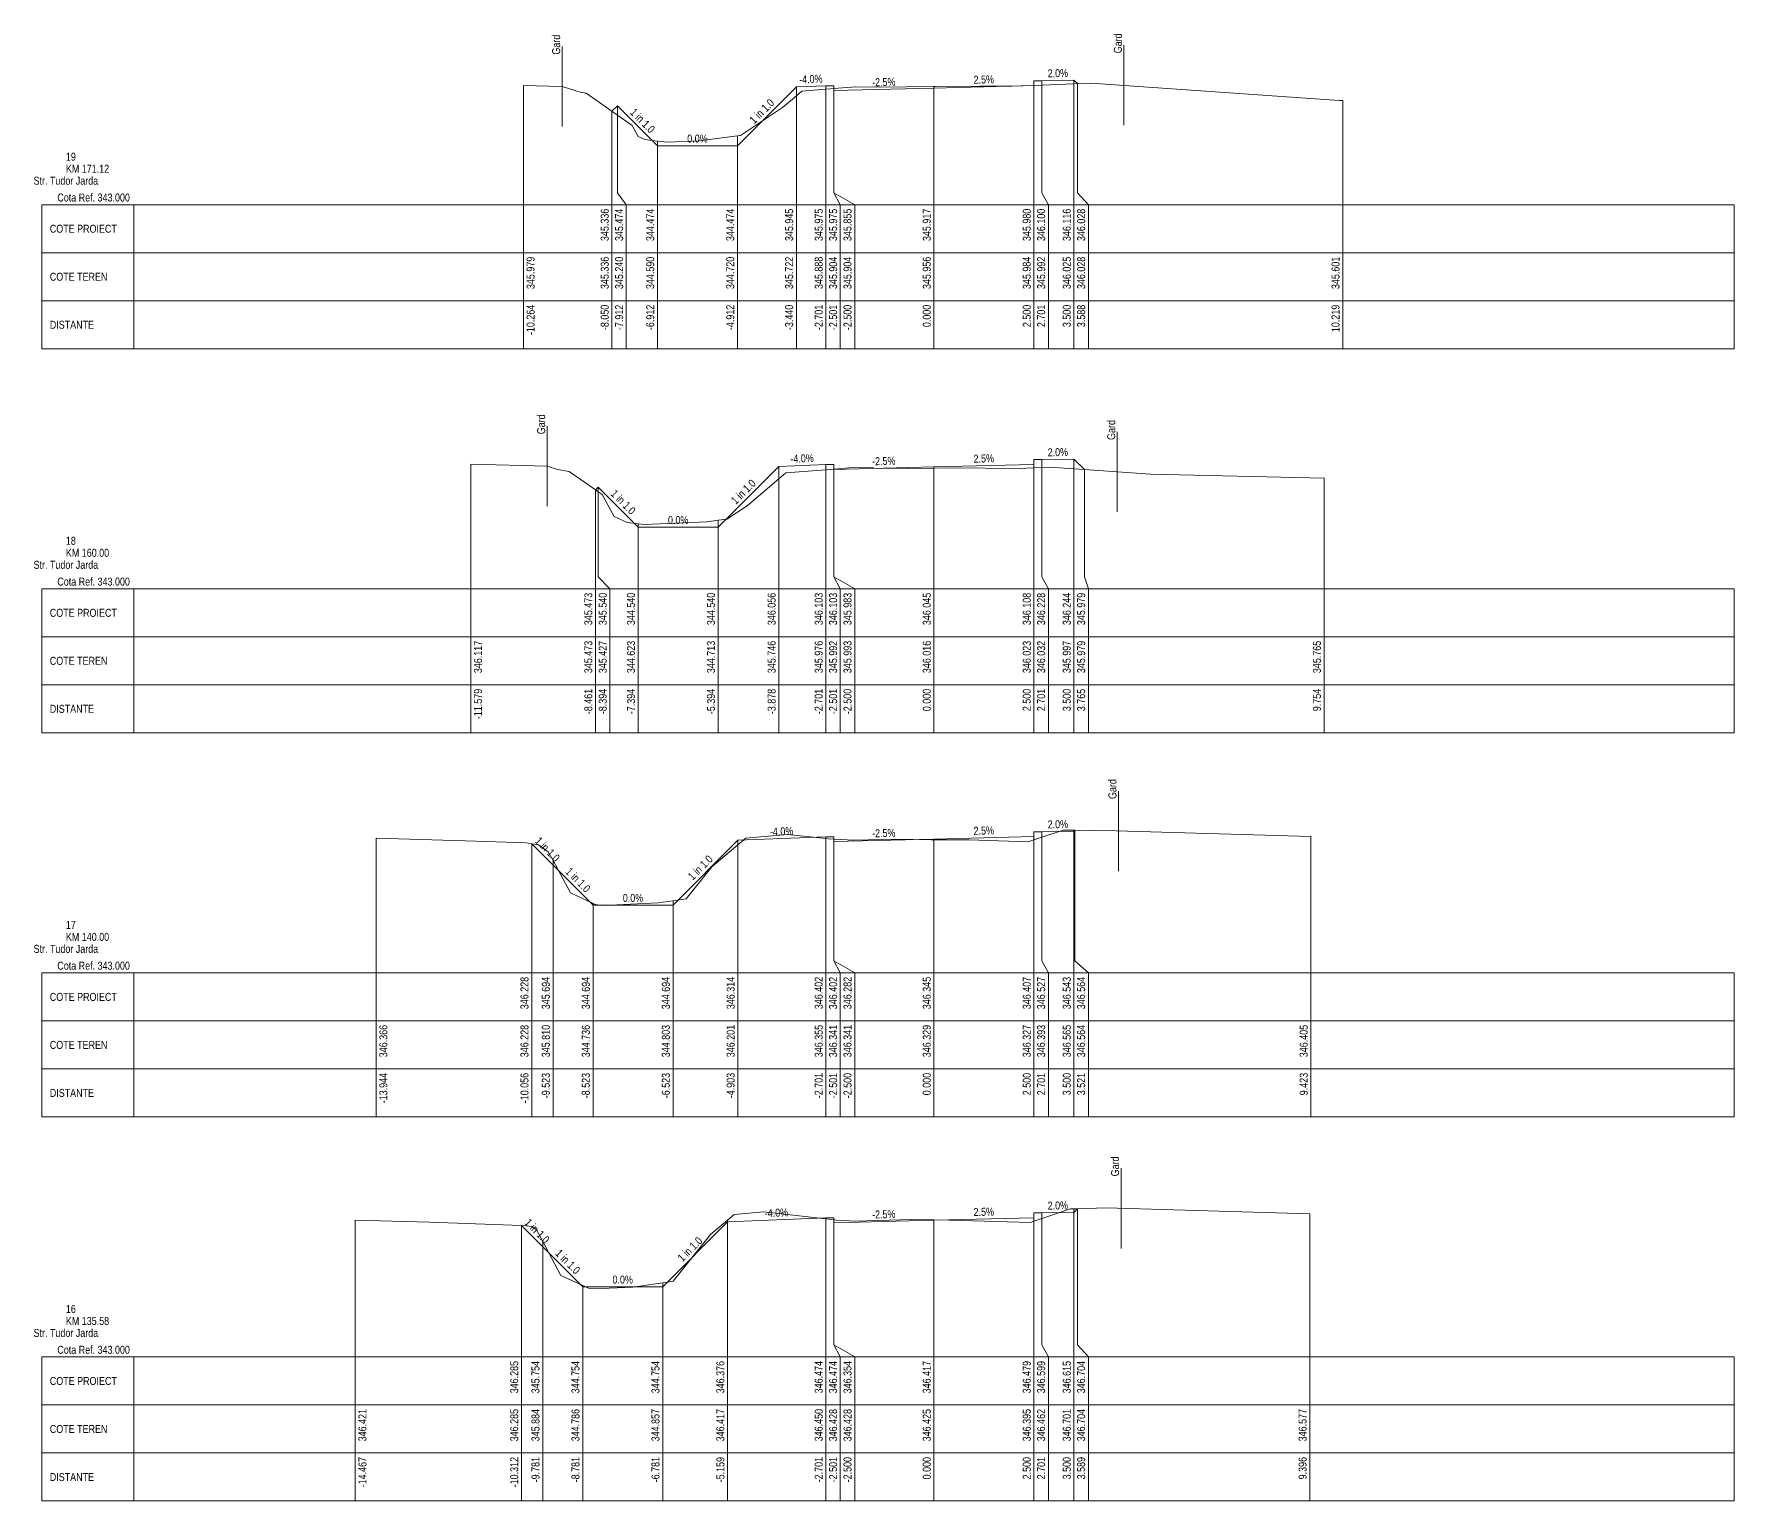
# Model space of a CAD drawing. Extents: x 1 to 634, y 0 to 594.
# Drawn here: x 0.5 to 43, y 145 to 181.67 of the extents above; entities that cross this region are included whole.
import ezdxf
from ezdxf.enums import TextEntityAlignment as Align

# ---------------------------------------------------------------- set-up
doc = ezdxf.new("R2010")
doc.units = 0
doc.header["$MEASUREMENT"] = 0
doc.layers.add('ARD-No Plot', color=1, linetype='Continuous', lineweight=0, plot=False)
for name, color, linetype, lineweight in [('DESIGN-TEXT', 7, 'Continuous', 0), ('EXISTING-TEXT', 7, 'Continuous', 0), ('LINES', 7, 'Continuous', 0), ('Text', 7, 'Continuous', 0), ('X-RL', 7, 'Continuous', 0), ('XPLOT-DESIGN', 5, 'Continuous', 0), ('XPLOT-EXISTING', 3, 'Continuous', 0), ('XPLOT-GRADE', 7, 'Continuous', 0), ('XPLOT-KM', 7, 'Continuous', 0), ('XPLOT-TITLE', 7, 'Continuous', 0)]:
    doc.layers.add(name, color=color, linetype=linetype, lineweight=lineweight)
doc.styles.add('$0$$0$Arial', font='arial.ttf', dxfattribs={"width": 0.8})

msp = doc.modelspace()

# ---------------------------------------------------------------- linework, layer by layer
at = {"layer": 'LINES'}
for p, q in [((13.705, 181.352), (13.705, 179.352)), ((27.747, 181.385), (27.747, 179.385)), ((12.736, 177.7), (12.736, 180.379)), ((12.736, 177.7), (12.736, 180.379)), ((19.56, 177.7), (19.56, 180.345)), ((19.56, 177.7), (19.56, 180.345)), ((19.56, 177.7), (19.56, 180.345)), ((20.299, 177.7), (20.299, 180.375)), ((20.299, 177.7), (20.299, 180.375)), ((20.299, 177.7), (20.299, 180.375)), ((20.499, 177.7), (20.499, 180.375)), ((20.499, 177.7), (20.499, 180.375)), ((20.499, 177.7), (20.499, 180.375)), ((20.5, 177.7), (20.5, 180.304)), ((20.5, 177.7), (20.5, 180.304)), ((20.5, 177.7), (20.5, 180.304)), ((23, 177.7), (23, 180.356)), ((23, 177.7), (23, 180.356)), ((23, 177.7), (23, 180.356)), ((25.5, 177.7), (25.5, 180.384)), ((25.5, 177.7), (25.5, 180.384)), ((25.5, 177.7), (25.5, 180.384)), ((25.701, 177.7), (25.701, 180.5)), ((25.701, 177.7), (25.701, 180.5)), ((25.701, 177.7), (25.701, 180.5)), ((26.5, 177.7), (26.5, 180.516)), ((26.5, 177.7), (26.5, 180.516)), ((26.5, 177.7), (26.5, 180.516)), ((26.588, 177.7), (26.588, 180.428)), ((26.588, 177.7), (26.588, 180.428)), ((26.588, 177.7), (26.588, 180.428)), ((15.088, 177.7), (15.088, 179.874)), ((15.088, 177.7), (15.088, 179.874)), ((15.088, 177.7), (15.088, 179.874)), ((33.219, 177.7), (33.219, 180.001)), ((33.219, 177.7), (33.219, 180.001)), ((14.95, 177.7), (14.95, 179.736)), ((14.95, 177.7), (14.95, 179.736)), ((14.95, 177.7), (14.95, 179.736)), ((16.088, 177.7), (16.088, 178.99)), ((16.088, 177.7), (16.088, 178.99)), ((16.088, 177.7), (16.088, 178.99)), ((18.088, 177.7), (18.088, 179.12)), ((18.088, 177.7), (18.088, 179.12)), ((18.088, 177.7), (18.088, 179.12)), ((12.736, 177.4), (12.736, 177.7)), ((12.736, 177.4), (12.736, 177.7)), ((14.95, 177.4), (14.95, 177.7)), ((14.95, 177.4), (14.95, 177.7)), ((14.95, 177.4), (14.95, 177.7)), ((15.31, 177.4), (15.088, 177.7)), ((15.31, 177.4), (15.088, 177.7)), ((15.31, 177.4), (15.088, 177.7)), ((16.088, 177.4), (16.088, 177.7)), ((16.088, 177.4), (16.088, 177.7)), ((16.088, 177.4), (16.088, 177.7)), ((18.088, 177.4), (18.088, 177.7)), ((18.088, 177.4), (18.088, 177.7)), ((18.088, 177.4), (18.088, 177.7)), ((19.56, 177.4), (19.56, 177.7)), ((19.56, 177.4), (19.56, 177.7)), ((19.56, 177.4), (19.56, 177.7)), ((20.299, 177.4), (20.299, 177.7)), ((20.299, 177.4), (20.299, 177.7)), ((20.299, 177.4), (20.299, 177.7)), ((20.659, 177.4), (20.499, 177.7)), ((20.659, 177.4), (20.499, 177.7)), ((20.659, 177.4), (20.499, 177.7)), ((21.019, 177.4), (20.5, 177.7)), ((21.019, 177.4), (20.5, 177.7)), ((21.019, 177.4), (20.5, 177.7)), ((23, 177.4), (23, 177.7)), ((23, 177.4), (23, 177.7)), ((23, 177.4), (23, 177.7)), ((25.5, 177.4), (25.5, 177.7)), ((25.5, 177.4), (25.5, 177.7)), ((25.5, 177.4), (25.5, 177.7)), ((25.86, 177.4), (25.701, 177.7)), ((25.86, 177.4), (25.701, 177.7)), ((25.86, 177.4), (25.701, 177.7)), ((26.5, 177.4), (26.5, 177.7)), ((26.5, 177.4), (26.5, 177.7)), ((26.5, 177.4), (26.5, 177.7)), ((26.86, 177.4), (26.588, 177.7)), ((26.86, 177.4), (26.588, 177.7)), ((26.86, 177.4), (26.588, 177.7)), ((33.219, 177.4), (33.219, 177.7)), ((33.219, 177.4), (33.219, 177.7)), ((0.698, 176.2), (0.698, 177.4)), ((0.698, 177.4), (3, 177.4)), ((3, 173.8), (3, 177.4)), ((3, 177.4), (43, 177.4)), ((12.736, 173.8), (12.736, 177.4)), ((12.736, 173.8), (12.736, 177.4)), ((14.95, 173.8), (14.95, 177.4)), ((14.95, 173.8), (14.95, 177.4)), ((14.95, 173.8), (14.95, 177.4)), ((15.31, 173.8), (15.31, 177.4)), ((15.31, 173.8), (15.31, 177.4)), ((15.31, 173.8), (15.31, 177.4)), ((16.088, 173.8), (16.088, 177.4)), ((16.088, 173.8), (16.088, 177.4)), ((16.088, 173.8), (16.088, 177.4)), ((18.088, 173.8), (18.088, 177.4)), ((18.088, 173.8), (18.088, 177.4)), ((18.088, 173.8), (18.088, 177.4)), ((19.56, 173.8), (19.56, 177.4)), ((19.56, 173.8), (19.56, 177.4)), ((19.56, 173.8), (19.56, 177.4)), ((20.299, 173.8), (20.299, 177.4)), ((20.299, 173.8), (20.299, 177.4)), ((20.299, 173.8), (20.299, 177.4)), ((20.659, 173.8), (20.659, 177.4)), ((20.659, 173.8), (20.659, 177.4)), ((20.659, 173.8), (20.659, 177.4)), ((21.019, 173.8), (21.019, 177.4)), ((21.019, 173.8), (21.019, 177.4)), ((21.019, 173.8), (21.019, 177.4)), ((23, 173.8), (23, 177.4)), ((23, 173.8), (23, 177.4)), ((23, 173.8), (23, 177.4)), ((25.5, 173.8), (25.5, 177.4)), ((25.5, 173.8), (25.5, 177.4)), ((25.5, 173.8), (25.5, 177.4)), ((25.86, 173.8), (25.86, 177.4)), ((25.86, 173.8), (25.86, 177.4)), ((25.86, 173.8), (25.86, 177.4)), ((26.5, 173.8), (26.5, 177.4)), ((26.5, 173.8), (26.5, 177.4)), ((26.5, 173.8), (26.5, 177.4)), ((26.86, 173.8), (26.86, 177.4)), ((26.86, 173.8), (26.86, 177.4)), ((26.86, 173.8), (26.86, 177.4)), ((33.219, 173.8), (33.219, 177.4)), ((33.219, 173.8), (33.219, 177.4)), ((43, 173.8), (43, 177.4)), ((0.698, 175), (0.698, 176.2)), ((0.698, 176.2), (3, 176.2)), ((3, 176.2), (0.698, 176.2)), ((3, 176.2), (43, 176.2)), ((0.698, 173.8), (0.698, 175)), ((0.698, 175), (3, 175)), ((3, 175), (0.698, 175)), ((3, 175), (43, 175)), ((3, 173.8), (0.698, 173.8)), ((3, 173.8), (43, 173.8)), ((13.33, 171.863), (13.33, 169.863)), ((27.582, 171.721), (27.582, 169.721)), ((11.421, 168.1), (11.421, 170.917)), ((11.421, 168.1), (11.421, 170.917)), ((19.122, 168.1), (19.122, 170.856)), ((19.122, 168.1), (19.122, 170.856)), ((19.122, 168.1), (19.122, 170.856)), ((20.299, 168.1), (20.299, 170.903)), ((20.299, 168.1), (20.299, 170.903)), ((20.299, 168.1), (20.299, 170.903)), ((20.499, 168.1), (20.499, 170.903)), ((20.499, 168.1), (20.499, 170.903)), ((20.499, 168.1), (20.499, 170.903)), ((23, 168.1), (23, 170.845)), ((23, 168.1), (23, 170.845)), ((23, 168.1), (23, 170.845)), ((25.5, 168.1), (25.5, 170.908)), ((25.5, 168.1), (25.5, 170.908)), ((25.5, 168.1), (25.5, 170.908)), ((25.701, 168.1), (25.701, 171.028)), ((25.701, 168.1), (25.701, 171.028)), ((25.701, 168.1), (25.701, 171.028)), ((26.5, 168.1), (26.5, 171.044)), ((26.5, 168.1), (26.5, 171.044)), ((26.5, 168.1), (26.5, 171.044)), ((20.5, 168.1), (20.5, 170.793)), ((20.5, 168.1), (20.5, 170.793)), ((20.5, 168.1), (20.5, 170.793)), ((26.765, 168.1), (26.765, 170.779)), ((26.765, 168.1), (26.765, 170.779)), ((26.765, 168.1), (26.765, 170.779)), ((32.754, 168.1), (32.754, 170.565)), ((32.754, 168.1), (32.754, 170.565)), ((14.539, 168.1), (14.539, 170.273)), ((14.539, 168.1), (14.539, 170.273)), ((14.539, 168.1), (14.539, 170.273)), ((14.606, 168.1), (14.606, 170.34)), ((14.606, 168.1), (14.606, 170.34)), ((14.606, 168.1), (14.606, 170.34)), ((15.606, 168.1), (15.606, 169.423)), ((15.606, 168.1), (15.606, 169.423)), ((15.606, 168.1), (15.606, 169.423)), ((17.606, 168.1), (17.606, 169.513)), ((17.606, 168.1), (17.606, 169.513)), ((17.606, 168.1), (17.606, 169.513)), ((11.421, 167.8), (11.421, 168.1)), ((11.421, 167.8), (11.421, 168.1)), ((14.539, 167.8), (14.539, 168.1)), ((14.539, 167.8), (14.539, 168.1)), ((14.539, 167.8), (14.539, 168.1)), ((14.899, 167.8), (14.606, 168.1)), ((14.899, 167.8), (14.606, 168.1)), ((14.899, 167.8), (14.606, 168.1)), ((15.606, 167.8), (15.606, 168.1)), ((15.606, 167.8), (15.606, 168.1)), ((15.606, 167.8), (15.606, 168.1)), ((17.606, 167.8), (17.606, 168.1)), ((17.606, 167.8), (17.606, 168.1)), ((17.606, 167.8), (17.606, 168.1)), ((19.122, 167.8), (19.122, 168.1)), ((19.122, 167.8), (19.122, 168.1)), ((19.122, 167.8), (19.122, 168.1)), ((20.299, 167.8), (20.299, 168.1)), ((20.299, 167.8), (20.299, 168.1)), ((20.299, 167.8), (20.299, 168.1)), ((20.659, 167.8), (20.499, 168.1)), ((20.659, 167.8), (20.499, 168.1)), ((20.659, 167.8), (20.499, 168.1)), ((21.019, 167.8), (20.5, 168.1)), ((21.019, 167.8), (20.5, 168.1)), ((21.019, 167.8), (20.5, 168.1)), ((23, 167.8), (23, 168.1)), ((23, 167.8), (23, 168.1)), ((23, 167.8), (23, 168.1)), ((25.5, 167.8), (25.5, 168.1)), ((25.5, 167.8), (25.5, 168.1)), ((25.5, 167.8), (25.5, 168.1)), ((25.86, 167.8), (25.701, 168.1)), ((25.86, 167.8), (25.701, 168.1)), ((25.86, 167.8), (25.701, 168.1)), ((26.5, 167.8), (26.5, 168.1)), ((26.5, 167.8), (26.5, 168.1)), ((26.5, 167.8), (26.5, 168.1)), ((26.86, 167.8), (26.765, 168.1)), ((26.86, 167.8), (26.765, 168.1)), ((26.86, 167.8), (26.765, 168.1)), ((32.754, 167.8), (32.754, 168.1)), ((32.754, 167.8), (32.754, 168.1)), ((0.698, 166.6), (0.698, 167.8)), ((0.698, 167.8), (3, 167.8)), ((3, 164.2), (3, 167.8)), ((3, 167.8), (43, 167.8)), ((11.421, 164.2), (11.421, 167.8)), ((11.421, 164.2), (11.421, 167.8)), ((14.539, 164.2), (14.539, 167.8)), ((14.539, 164.2), (14.539, 167.8)), ((14.539, 164.2), (14.539, 167.8)), ((14.899, 164.2), (14.899, 167.8)), ((14.899, 164.2), (14.899, 167.8)), ((14.899, 164.2), (14.899, 167.8)), ((15.606, 164.2), (15.606, 167.8)), ((15.606, 164.2), (15.606, 167.8)), ((15.606, 164.2), (15.606, 167.8)), ((17.606, 164.2), (17.606, 167.8)), ((17.606, 164.2), (17.606, 167.8)), ((17.606, 164.2), (17.606, 167.8)), ((19.122, 164.2), (19.122, 167.8)), ((19.122, 164.2), (19.122, 167.8)), ((19.122, 164.2), (19.122, 167.8)), ((20.299, 164.2), (20.299, 167.8)), ((20.299, 164.2), (20.299, 167.8)), ((20.299, 164.2), (20.299, 167.8)), ((20.659, 164.2), (20.659, 167.8)), ((20.659, 164.2), (20.659, 167.8)), ((20.659, 164.2), (20.659, 167.8)), ((21.019, 164.2), (21.019, 167.8)), ((21.019, 164.2), (21.019, 167.8)), ((21.019, 164.2), (21.019, 167.8)), ((23, 164.2), (23, 167.8)), ((23, 164.2), (23, 167.8)), ((23, 164.2), (23, 167.8)), ((25.5, 164.2), (25.5, 167.8)), ((25.5, 164.2), (25.5, 167.8)), ((25.5, 164.2), (25.5, 167.8)), ((25.86, 164.2), (25.86, 167.8)), ((25.86, 164.2), (25.86, 167.8)), ((25.86, 164.2), (25.86, 167.8)), ((26.5, 164.2), (26.5, 167.8)), ((26.5, 164.2), (26.5, 167.8)), ((26.5, 164.2), (26.5, 167.8)), ((26.86, 164.2), (26.86, 167.8)), ((26.86, 164.2), (26.86, 167.8)), ((26.86, 164.2), (26.86, 167.8)), ((32.754, 164.2), (32.754, 167.8)), ((32.754, 164.2), (32.754, 167.8)), ((43, 164.2), (43, 167.8)), ((0.698, 165.4), (0.698, 166.6)), ((0.698, 166.6), (3, 166.6)), ((3, 166.6), (0.698, 166.6)), ((3, 166.6), (43, 166.6)), ((0.698, 164.2), (0.698, 165.4)), ((0.698, 165.4), (3, 165.4)), ((3, 165.4), (0.698, 165.4)), ((3, 165.4), (43, 165.4)), ((3, 164.2), (0.698, 164.2)), ((3, 164.2), (43, 164.2)), ((27.612, 162.746), (27.612, 160.746)), ((9.056, 158.5), (9.056, 161.566)), ((9.056, 158.5), (9.056, 161.566)), ((18.097, 158.5), (18.097, 161.514)), ((18.097, 158.5), (18.097, 161.514)), ((18.097, 158.5), (18.097, 161.514)), ((20.299, 158.5), (20.299, 161.602)), ((20.299, 158.5), (20.299, 161.602)), ((20.299, 158.5), (20.299, 161.602)), ((20.499, 158.5), (20.499, 161.602)), ((20.499, 158.5), (20.499, 161.602)), ((20.499, 158.5), (20.499, 161.602)), ((20.5, 158.5), (20.5, 161.541)), ((20.5, 158.5), (20.5, 161.541)), ((20.5, 158.5), (20.5, 161.541)), ((23, 158.5), (23, 161.545)), ((23, 158.5), (23, 161.545)), ((23, 158.5), (23, 161.545)), ((25.5, 158.5), (25.5, 161.607)), ((25.5, 158.5), (25.5, 161.607)), ((25.5, 158.5), (25.5, 161.607)), ((25.701, 158.5), (25.701, 161.727)), ((25.701, 158.5), (25.701, 161.727)), ((25.701, 158.5), (25.701, 161.727)), ((26.5, 158.5), (26.5, 161.765)), ((26.5, 158.5), (26.5, 161.765)), ((26.5, 158.5), (26.5, 161.765)), ((26.521, 158.5), (26.521, 161.764)), ((26.521, 158.5), (26.521, 161.764)), ((26.521, 158.5), (26.521, 161.764)), ((32.423, 158.5), (32.423, 161.605)), ((32.423, 158.5), (32.423, 161.605)), ((12.944, 158.5), (12.944, 161.428)), ((12.944, 158.5), (12.944, 161.428)), ((12.944, 158.5), (12.944, 161.428)), ((13.477, 158.5), (13.477, 161.01)), ((13.477, 158.5), (13.477, 161.01)), ((13.477, 158.5), (13.477, 161.01)), ((14.477, 158.5), (14.477, 159.936)), ((14.477, 158.5), (14.477, 159.936)), ((14.477, 158.5), (14.477, 159.936)), ((16.477, 158.5), (16.477, 160.003)), ((16.477, 158.5), (16.477, 160.003)), ((16.477, 158.5), (16.477, 160.003)), ((0.698, 157), (0.698, 158.2)), ((0.698, 158.2), (3, 158.2)), ((3, 154.6), (3, 158.2)), ((3, 158.2), (43, 158.2)), ((9.056, 158.2), (9.056, 158.5)), ((9.056, 158.2), (9.056, 158.5)), ((9.056, 154.6), (9.056, 158.2)), ((9.056, 154.6), (9.056, 158.2)), ((12.944, 158.2), (12.944, 158.5)), ((12.944, 158.2), (12.944, 158.5)), ((12.944, 158.2), (12.944, 158.5)), ((12.944, 154.6), (12.944, 158.2)), ((12.944, 154.6), (12.944, 158.2)), ((12.944, 154.6), (12.944, 158.2)), ((13.477, 158.2), (13.477, 158.5)), ((13.477, 158.2), (13.477, 158.5)), ((13.477, 158.2), (13.477, 158.5)), ((13.477, 154.6), (13.477, 158.2)), ((13.477, 154.6), (13.477, 158.2)), ((13.477, 154.6), (13.477, 158.2)), ((14.477, 158.2), (14.477, 158.5)), ((14.477, 158.2), (14.477, 158.5)), ((14.477, 158.2), (14.477, 158.5)), ((14.477, 154.6), (14.477, 158.2)), ((14.477, 154.6), (14.477, 158.2)), ((14.477, 154.6), (14.477, 158.2)), ((16.477, 158.2), (16.477, 158.5)), ((16.477, 158.2), (16.477, 158.5)), ((16.477, 158.2), (16.477, 158.5)), ((16.477, 154.6), (16.477, 158.2)), ((16.477, 154.6), (16.477, 158.2)), ((16.477, 154.6), (16.477, 158.2)), ((18.097, 158.2), (18.097, 158.5)), ((18.097, 158.2), (18.097, 158.5)), ((18.097, 158.2), (18.097, 158.5)), ((18.097, 154.6), (18.097, 158.2)), ((18.097, 154.6), (18.097, 158.2)), ((18.097, 154.6), (18.097, 158.2)), ((20.299, 158.2), (20.299, 158.5)), ((20.299, 158.2), (20.299, 158.5)), ((20.299, 158.2), (20.299, 158.5)), ((20.299, 154.6), (20.299, 158.2)), ((20.299, 154.6), (20.299, 158.2)), ((20.299, 154.6), (20.299, 158.2)), ((20.659, 158.2), (20.499, 158.5)), ((20.659, 158.2), (20.499, 158.5)), ((20.659, 158.2), (20.499, 158.5)), ((21.019, 158.2), (20.5, 158.5)), ((21.019, 158.2), (20.5, 158.5)), ((21.019, 158.2), (20.5, 158.5)), ((20.659, 154.6), (20.659, 158.2)), ((20.659, 154.6), (20.659, 158.2)), ((20.659, 154.6), (20.659, 158.2)), ((21.019, 154.6), (21.019, 158.2)), ((21.019, 154.6), (21.019, 158.2)), ((21.019, 154.6), (21.019, 158.2)), ((23, 158.2), (23, 158.5)), ((23, 158.2), (23, 158.5)), ((23, 158.2), (23, 158.5)), ((23, 154.6), (23, 158.2)), ((23, 154.6), (23, 158.2)), ((23, 154.6), (23, 158.2)), ((25.5, 158.2), (25.5, 158.5)), ((25.5, 158.2), (25.5, 158.5)), ((25.5, 158.2), (25.5, 158.5)), ((25.5, 154.6), (25.5, 158.2)), ((25.5, 154.6), (25.5, 158.2)), ((25.5, 154.6), (25.5, 158.2)), ((25.86, 158.2), (25.701, 158.5)), ((25.86, 158.2), (25.701, 158.5)), ((25.86, 158.2), (25.701, 158.5)), ((25.86, 154.6), (25.86, 158.2)), ((25.86, 154.6), (25.86, 158.2)), ((25.86, 154.6), (25.86, 158.2)), ((26.5, 158.2), (26.5, 158.5)), ((26.5, 158.2), (26.5, 158.5)), ((26.5, 158.2), (26.5, 158.5)), ((26.5, 154.6), (26.5, 158.2)), ((26.5, 154.6), (26.5, 158.2)), ((26.5, 154.6), (26.5, 158.2)), ((26.86, 158.2), (26.521, 158.5)), ((26.86, 158.2), (26.521, 158.5)), ((26.86, 158.2), (26.521, 158.5)), ((26.86, 154.6), (26.86, 158.2)), ((26.86, 154.6), (26.86, 158.2)), ((26.86, 154.6), (26.86, 158.2)), ((32.423, 158.2), (32.423, 158.5)), ((32.423, 158.2), (32.423, 158.5)), ((32.423, 154.6), (32.423, 158.2)), ((32.423, 154.6), (32.423, 158.2)), ((43, 154.6), (43, 158.2)), ((0.698, 155.8), (0.698, 157)), ((0.698, 157), (3, 157)), ((3, 157), (0.698, 157)), ((3, 157), (43, 157)), ((0.698, 154.6), (0.698, 155.8)), ((0.698, 155.8), (3, 155.8)), ((3, 155.8), (0.698, 155.8)), ((3, 155.8), (43, 155.8)), ((3, 154.6), (0.698, 154.6)), ((3, 154.6), (43, 154.6)), ((27.676, 153.315), (27.676, 151.315)), ((25.701, 148.9), (25.701, 152.199)), ((25.701, 148.9), (25.701, 152.199)), ((25.701, 148.9), (25.701, 152.199)), ((26.5, 148.9), (26.5, 152.301)), ((26.5, 148.9), (26.5, 152.301)), ((26.5, 148.9), (26.5, 152.301)), ((26.589, 148.9), (26.589, 152.304)), ((26.589, 148.9), (26.589, 152.304)), ((26.589, 148.9), (26.589, 152.304)), ((32.396, 148.9), (32.396, 152.177)), ((32.396, 148.9), (32.396, 152.177)), ((8.533, 148.9), (8.533, 152.021)), ((8.533, 148.9), (8.533, 152.021)), ((12.688, 148.9), (12.688, 151.885)), ((12.688, 148.9), (12.688, 151.885)), ((12.688, 148.9), (12.688, 151.885)), ((17.841, 148.9), (17.841, 152.017)), ((17.841, 148.9), (17.841, 152.017)), ((17.841, 148.9), (17.841, 152.017)), ((20.299, 148.9), (20.299, 152.074)), ((20.299, 148.9), (20.299, 152.074)), ((20.299, 148.9), (20.299, 152.074)), ((20.499, 148.9), (20.499, 152.074)), ((20.499, 148.9), (20.499, 152.074)), ((20.499, 148.9), (20.499, 152.074)), ((20.5, 148.9), (20.5, 152.028)), ((20.5, 148.9), (20.5, 152.028)), ((20.5, 148.9), (20.5, 152.028)), ((23, 148.9), (23, 152.025)), ((23, 148.9), (23, 152.025)), ((23, 148.9), (23, 152.025)), ((25.5, 148.9), (25.5, 152.079)), ((25.5, 148.9), (25.5, 152.079)), ((25.5, 148.9), (25.5, 152.079)), ((13.219, 148.9), (13.219, 151.484)), ((13.219, 148.9), (13.219, 151.484)), ((13.219, 148.9), (13.219, 151.484)), ((16.219, 148.9), (16.219, 150.457)), ((16.219, 148.9), (16.219, 150.457)), ((16.219, 148.9), (16.219, 150.457)), ((14.219, 148.9), (14.219, 150.386)), ((14.219, 148.9), (14.219, 150.386)), ((14.219, 148.9), (14.219, 150.386)), ((8.533, 148.6), (8.533, 148.9)), ((8.533, 148.6), (8.533, 148.9)), ((12.688, 148.6), (12.688, 148.9)), ((12.688, 148.6), (12.688, 148.9)), ((12.688, 148.6), (12.688, 148.9)), ((13.219, 148.6), (13.219, 148.9)), ((13.219, 148.6), (13.219, 148.9)), ((13.219, 148.6), (13.219, 148.9)), ((14.219, 148.6), (14.219, 148.9)), ((14.219, 148.6), (14.219, 148.9)), ((14.219, 148.6), (14.219, 148.9)), ((16.219, 148.6), (16.219, 148.9)), ((16.219, 148.6), (16.219, 148.9)), ((16.219, 148.6), (16.219, 148.9)), ((17.841, 148.6), (17.841, 148.9)), ((17.841, 148.6), (17.841, 148.9)), ((17.841, 148.6), (17.841, 148.9)), ((20.299, 148.6), (20.299, 148.9)), ((20.299, 148.6), (20.299, 148.9)), ((20.299, 148.6), (20.299, 148.9)), ((20.659, 148.6), (20.499, 148.9)), ((20.659, 148.6), (20.499, 148.9)), ((20.659, 148.6), (20.499, 148.9)), ((21.019, 148.6), (20.5, 148.9)), ((21.019, 148.6), (20.5, 148.9)), ((21.019, 148.6), (20.5, 148.9)), ((23, 148.6), (23, 148.9)), ((23, 148.6), (23, 148.9)), ((23, 148.6), (23, 148.9)), ((25.5, 148.6), (25.5, 148.9)), ((25.5, 148.6), (25.5, 148.9)), ((25.5, 148.6), (25.5, 148.9)), ((25.86, 148.6), (25.701, 148.9)), ((25.86, 148.6), (25.701, 148.9)), ((25.86, 148.6), (25.701, 148.9)), ((26.5, 148.6), (26.5, 148.9)), ((26.5, 148.6), (26.5, 148.9)), ((26.5, 148.6), (26.5, 148.9)), ((26.86, 148.6), (26.589, 148.9)), ((26.86, 148.6), (26.589, 148.9)), ((26.86, 148.6), (26.589, 148.9)), ((32.396, 148.6), (32.396, 148.9)), ((32.396, 148.6), (32.396, 148.9)), ((0.698, 147.4), (0.698, 148.6)), ((0.698, 148.6), (3, 148.6)), ((3, 145), (3, 148.6)), ((3, 148.6), (43, 148.6)), ((8.533, 145), (8.533, 148.6)), ((8.533, 145), (8.533, 148.6)), ((12.688, 145), (12.688, 148.6)), ((12.688, 145), (12.688, 148.6)), ((12.688, 145), (12.688, 148.6)), ((13.219, 145), (13.219, 148.6)), ((13.219, 145), (13.219, 148.6)), ((13.219, 145), (13.219, 148.6)), ((14.219, 145), (14.219, 148.6)), ((14.219, 145), (14.219, 148.6)), ((14.219, 145), (14.219, 148.6)), ((16.219, 145), (16.219, 148.6)), ((16.219, 145), (16.219, 148.6)), ((16.219, 145), (16.219, 148.6)), ((17.841, 145), (17.841, 148.6)), ((17.841, 145), (17.841, 148.6)), ((17.841, 145), (17.841, 148.6)), ((20.299, 145), (20.299, 148.6)), ((20.299, 145), (20.299, 148.6)), ((20.299, 145), (20.299, 148.6)), ((20.659, 145), (20.659, 148.6)), ((20.659, 145), (20.659, 148.6)), ((20.659, 145), (20.659, 148.6)), ((21.019, 145), (21.019, 148.6)), ((21.019, 145), (21.019, 148.6)), ((21.019, 145), (21.019, 148.6)), ((23, 145), (23, 148.6)), ((23, 145), (23, 148.6)), ((23, 145), (23, 148.6)), ((25.5, 145), (25.5, 148.6)), ((25.5, 145), (25.5, 148.6)), ((25.5, 145), (25.5, 148.6)), ((25.86, 145), (25.86, 148.6)), ((25.86, 145), (25.86, 148.6)), ((25.86, 145), (25.86, 148.6)), ((26.5, 145), (26.5, 148.6)), ((26.5, 145), (26.5, 148.6)), ((26.5, 145), (26.5, 148.6)), ((26.86, 145), (26.86, 148.6)), ((26.86, 145), (26.86, 148.6)), ((26.86, 145), (26.86, 148.6)), ((32.396, 145), (32.396, 148.6)), ((32.396, 145), (32.396, 148.6)), ((43, 145), (43, 148.6)), ((0.698, 146.2), (0.698, 147.4)), ((0.698, 147.4), (3, 147.4)), ((3, 147.4), (0.698, 147.4)), ((3, 147.4), (43, 147.4)), ((0.698, 145), (0.698, 146.2)), ((0.698, 146.2), (3, 146.2)), ((3, 146.2), (0.698, 146.2)), ((3, 146.2), (43, 146.2)), ((3, 145), (0.698, 145)), ((3, 145), (43, 145))]:
    msp.add_line(p, q, dxfattribs=at)
at = {"layer": 'XPLOT-DESIGN'}
for p, q in [((18.088, 178.874), (19.56, 180.345)), ((19.56, 180.345), (20.299, 180.375)), ((20.299, 180.375), (20.499, 180.375)), ((20.499, 180.375), (20.5, 180.255)), ((20.5, 180.255), (23, 180.317)), ((23, 180.317), (25.5, 180.38)), ((25.5, 180.38), (25.501, 180.5)), ((25.501, 180.5), (25.701, 180.5)), ((25.701, 180.5), (26.5, 180.516)), ((26.5, 180.516), (26.588, 180.428)), ((14.95, 179.736), (15.088, 179.874)), ((15.088, 179.874), (16.088, 178.874)), ((16.088, 178.874), (18.088, 178.874)), ((17.606, 169.34), (19.122, 170.856)), ((19.122, 170.856), (20.299, 170.903)), ((20.299, 170.903), (20.499, 170.903)), ((20.499, 170.903), (20.5, 170.783)), ((20.5, 170.783), (23, 170.845)), ((23, 170.845), (25.5, 170.908)), ((25.5, 170.908), (25.501, 171.028)), ((25.501, 171.028), (25.701, 171.028)), ((25.701, 171.028), (26.5, 171.044)), ((26.5, 171.044), (26.765, 170.779)), ((14.539, 170.273), (14.606, 170.34)), ((14.606, 170.34), (15.606, 169.34)), ((15.606, 169.34), (17.606, 169.34)), ((16.477, 159.894), (18.097, 161.514)), ((18.097, 161.514), (20.299, 161.602)), ((20.299, 161.602), (20.499, 161.602)), ((20.499, 161.602), (20.5, 161.482)), ((20.5, 161.482), (23, 161.545)), ((23, 161.545), (25.5, 161.607)), ((25.5, 161.607), (25.501, 161.727)), ((25.501, 161.727), (25.701, 161.727)), ((25.701, 161.727), (26.5, 161.743)), ((26.5, 161.743), (26.521, 161.764)), ((12.944, 161.428), (13.477, 160.894)), ((13.477, 160.894), (14.477, 159.894)), ((14.477, 159.894), (16.477, 159.894)), ((25.5, 152.079), (25.501, 152.199)), ((25.501, 152.199), (25.701, 152.199)), ((25.701, 152.199), (26.5, 152.215)), ((26.5, 152.215), (26.589, 152.304)), ((12.688, 151.885), (13.219, 151.354)), ((16.219, 150.354), (17.841, 151.976)), ((17.841, 151.976), (20.299, 152.074)), ((20.299, 152.074), (20.499, 152.074)), ((20.499, 152.074), (20.5, 151.954)), ((20.5, 151.954), (23, 152.017)), ((23, 152.017), (25.5, 152.079)), ((13.219, 151.354), (14.219, 150.354)), ((14.219, 150.354), (16.219, 150.354))]:
    msp.add_line(p, q, dxfattribs=at)
at = {"layer": 'XPLOT-EXISTING'}
for p, q in [((12.736, 180.379), (13.705, 180.352)), ((13.705, 180.352), (14.159, 180.213)), ((14.159, 180.213), (14.305, 180.188)), ((14.305, 180.188), (14.95, 179.736)), ((19.56, 180.122), (19.7, 180.24)), ((19.7, 180.24), (20.299, 180.288)), ((20.299, 180.288), (20.405, 180.297)), ((20.405, 180.297), (20.499, 180.304)), ((20.499, 180.304), (20.5, 180.304)), ((20.5, 180.304), (21.045, 180.344)), ((21.045, 180.344), (21.663, 180.337)), ((21.663, 180.337), (22.303, 180.349)), ((22.303, 180.349), (22.305, 180.344)), ((22.305, 180.344), (23, 180.356)), ((23, 180.356), (23.032, 180.357)), ((23, 180.356), (23, 180.356)), ((23.032, 180.357), (24.146, 180.367)), ((24.146, 180.367), (24.948, 180.361)), ((24.948, 180.361), (25.5, 180.384)), ((25.5, 180.384), (25.701, 180.392)), ((25.701, 180.392), (26.5, 180.425)), ((26.5, 180.425), (26.588, 180.428)), ((26.588, 180.428), (26.924, 180.442)), ((26.924, 180.442), (33.128, 180.008)), ((18.16, 179.129), (19.211, 179.827)), ((19.211, 179.827), (19.56, 180.122)), ((33.128, 180.008), (33.132, 180.002)), ((33.132, 180.002), (33.174, 180.009)), ((33.174, 180.009), (33.219, 180.001)), ((14.95, 179.736), (15.088, 179.64)), ((15.088, 179.64), (15.459, 179.38)), ((15.459, 179.38), (15.608, 179.105)), ((15.608, 179.105), (15.774, 179.028)), ((15.774, 179.028), (16.088, 178.99)), ((16.088, 178.99), (16.336, 178.961)), ((16.336, 178.961), (17.13, 178.998)), ((17.13, 178.998), (18.088, 179.12)), ((18.088, 179.12), (18.16, 179.129)), ((11.421, 170.917), (13.33, 170.863)), ((13.33, 170.863), (13.592, 170.783)), ((25.701, 170.832), (25.895, 170.84)), ((25.895, 170.84), (26.5, 170.797)), ((13.592, 170.783), (13.88, 170.735)), ((13.88, 170.735), (14.539, 170.273)), ((18.329, 169.875), (19.122, 170.546)), ((19.122, 170.546), (19.299, 170.696)), ((19.299, 170.696), (20.299, 170.776)), ((20.299, 170.776), (20.499, 170.792)), ((20.499, 170.792), (20.5, 170.793)), ((20.5, 170.793), (20.7, 170.809)), ((20.7, 170.809), (20.957, 170.828)), ((20.957, 170.828), (21.483, 170.821)), ((21.483, 170.821), (21.485, 170.817)), ((21.485, 170.817), (22.387, 170.805)), ((22.387, 170.805), (23, 170.816)), ((23, 170.816), (23, 170.816)), ((23, 170.816), (23.009, 170.816)), ((23.009, 170.816), (23.458, 170.82)), ((23.458, 170.82), (25.111, 170.807)), ((25.111, 170.807), (25.5, 170.823)), ((25.5, 170.823), (25.701, 170.832)), ((26.5, 170.797), (26.765, 170.779)), ((26.765, 170.779), (28.411, 170.663)), ((28.411, 170.663), (32.754, 170.565)), ((14.539, 170.273), (14.606, 170.227)), ((14.606, 170.227), (14.709, 170.154)), ((14.709, 170.154), (15.003, 169.61)), ((15.003, 169.61), (15.332, 169.456)), ((17.825, 169.541), (18.329, 169.875)), ((15.332, 169.456), (15.606, 169.423)), ((15.606, 169.423), (15.759, 169.405)), ((15.759, 169.405), (17.332, 169.478)), ((17.332, 169.478), (17.606, 169.513)), ((17.606, 169.513), (17.825, 169.541)), ((9.056, 161.566), (11.555, 161.495)), ((11.555, 161.495), (12.809, 161.45)), ((18.097, 161.401), (18.295, 161.568)), ((18.295, 161.568), (19.338, 161.662)), ((19.338, 161.662), (20.299, 161.555)), ((20.299, 161.555), (20.353, 161.549)), ((20.353, 161.549), (20.499, 161.541)), ((20.499, 161.541), (20.5, 161.541)), ((20.5, 161.541), (20.999, 161.514)), ((20.999, 161.514), (22.038, 161.541)), ((22.038, 161.541), (22.93, 161.529)), ((22.93, 161.529), (23, 161.529)), ((23, 161.529), (23, 161.529)), ((23, 161.529), (23.869, 161.523)), ((23.869, 161.523), (25.356, 161.479)), ((25.356, 161.479), (25.5, 161.527)), ((25.5, 161.527), (25.701, 161.593)), ((25.701, 161.593), (26.231, 161.769)), ((26.231, 161.769), (26.5, 161.765)), ((26.5, 161.765), (26.521, 161.764)), ((26.521, 161.764), (27.552, 161.747)), ((27.552, 161.747), (32.423, 161.605)), ((12.809, 161.45), (12.944, 161.428)), ((12.944, 161.428), (13.115, 161.399)), ((13.115, 161.399), (13.359, 161.228)), ((13.359, 161.228), (13.477, 161.01)), ((17.449, 160.853), (18.097, 161.401)), ((13.477, 161.01), (13.915, 160.199)), ((16.803, 160.05), (17.449, 160.853)), ((13.915, 160.199), (14.477, 159.936)), ((14.477, 159.936), (14.538, 159.907)), ((14.538, 159.907), (14.721, 159.885)), ((14.721, 159.885), (16.108, 159.95)), ((16.108, 159.95), (16.477, 160.003)), ((16.477, 160.003), (16.803, 160.05)), ((17.841, 152.017), (18.008, 152.158)), ((18.008, 152.158), (18.735, 152.224)), ((18.735, 152.224), (20.299, 152.05)), ((25.701, 152.062), (26.416, 152.299)), ((26.416, 152.299), (26.5, 152.301)), ((26.5, 152.301), (26.589, 152.304)), ((26.589, 152.304), (27.293, 152.326)), ((27.293, 152.326), (32.396, 152.177)), ((8.533, 152.021), (10.389, 151.968)), ((10.389, 151.968), (12.688, 151.885)), ((12.688, 151.885), (12.802, 151.881)), ((12.802, 151.881), (12.946, 151.857)), ((12.946, 151.857), (13.061, 151.777)), ((13.061, 151.777), (13.219, 151.484)), ((17.418, 151.66), (17.841, 152.017)), ((20.299, 152.05), (20.499, 152.028)), ((20.499, 152.028), (20.5, 152.028)), ((20.5, 152.028), (20.558, 152.021)), ((20.558, 152.021), (21.035, 151.996)), ((21.035, 151.996), (22.441, 152.032)), ((22.441, 152.032), (22.908, 152.026)), ((22.908, 152.026), (23, 152.025)), ((23, 152.025), (23, 152.025)), ((23, 152.025), (23.399, 152.023)), ((23.399, 152.023), (25.404, 151.963)), ((25.404, 151.963), (25.5, 151.995)), ((25.5, 151.995), (25.701, 152.062)), ((13.219, 151.484), (13.675, 150.64)), ((16.481, 150.494), (17.418, 151.66)), ((13.675, 150.64), (14.219, 150.386)), ((15.47, 150.348), (16.219, 150.457)), ((16.219, 150.457), (16.481, 150.494)), ((14.219, 150.386), (14.363, 150.318)), ((14.363, 150.318), (14.492, 150.303)), ((14.492, 150.303), (15.47, 150.348))]:
    msp.add_line(p, q, dxfattribs=at)

# ---------------------------------------------------------------- texts
at = {"layer": 'ARD-No Plot', "style": '$0$$0$Arial', "width": 0.8}
for p in [(1.3, 177.9), (1.3, 168.3), (1.3, 158.7), (1.3, 149.1)]:
    msp.add_text('Str. Tudor Jarda', height=0.2, dxfattribs=at).set_placement(p, align=Align.CENTER)
at = {"layer": 'DESIGN-TEXT', "style": '$0$$0$Arial', "width": 0.8}
for s, p in [('345.336', (14.87, 177.3)), ('345.474', (15.23, 177.3)), ('344.474', (16.008, 177.3)), ('344.474', (18.008, 177.3)), ('345.945', (19.48, 177.3)), ('345.975', (20.219, 177.3)), ('345.975', (20.579, 177.3)), ('345.855', (20.939, 177.3)), ('345.917', (22.92, 177.3)), ('345.980', (25.42, 177.3)), ('346.100', (25.78, 177.3)), ('346.116', (26.42, 177.3)), ('346.028', (26.78, 177.3)), ('345.473', (14.459, 167.7)), ('345.540', (14.819, 167.7)), ('344.540', (15.526, 167.7)), ('344.540', (17.526, 167.7)), ('346.056', (19.042, 167.7)), ('346.103', (20.219, 167.7)), ('346.103', (20.579, 167.7)), ('345.983', (20.939, 167.7)), ('346.045', (22.92, 167.7)), ('346.108', (25.42, 167.7)), ('346.228', (25.78, 167.7)), ('346.244', (26.42, 167.7)), ('345.979', (26.78, 167.7)), ('346.228', (12.864, 158.1)), ('345.694', (13.397, 158.1)), ('344.694', (14.397, 158.1)), ('344.694', (16.397, 158.1)), ('346.314', (18.017, 158.1)), ('346.345', (22.92, 158.1)), ('346.543', (26.42, 158.1)), ('346.564', (26.78, 158.1)), ('346.402', (20.219, 158.1)), ('346.402', (20.579, 158.1)), ('346.282', (20.939, 158.1)), ('346.407', (25.42, 158.1)), ('346.527', (25.78, 158.1)), ('346.285', (12.608, 148.5)), ('345.754', (13.139, 148.5)), ('344.754', (14.139, 148.5)), ('344.754', (16.139, 148.5)), ('346.376', (17.761, 148.5)), ('346.474', (20.219, 148.5)), ('346.474', (20.579, 148.5)), ('346.354', (20.939, 148.5)), ('346.417', (22.92, 148.5)), ('346.479', (25.42, 148.5)), ('346.599', (25.78, 148.5)), ('346.615', (26.42, 148.5)), ('346.704', (26.78, 148.5))]:
    msp.add_text(s, height=0.2, rotation=90, dxfattribs=at).set_placement(p, align=Align.RIGHT)
at = {"layer": 'EXISTING-TEXT', "style": '$0$$0$Arial', "width": 0.8}
for s, p in [('345.979', (13.016, 176.1)), ('345.336', (14.87, 176.1)), ('345.240', (15.23, 176.1)), ('344.590', (16.008, 176.1)), ('344.720', (18.008, 176.1)), ('345.722', (19.48, 176.1)), ('345.888', (20.219, 176.1)), ('345.904', (20.579, 176.1)), ('345.904', (20.939, 176.1)), ('345.956', (22.92, 176.1)), ('345.956', (22.92, 176.1)), ('345.984', (25.42, 176.1)), ('345.992', (25.78, 176.1)), ('346.025', (26.42, 176.1)), ('346.028', (26.78, 176.1)), ('345.601', (33.139, 176.1)), ('346.117', (11.701, 166.5)), ('345.473', (14.459, 166.5)), ('345.427', (14.819, 166.5)), ('344.623', (15.526, 166.5)), ('344.713', (17.526, 166.5)), ('345.746', (19.042, 166.5)), ('345.976', (20.219, 166.5)), ('345.992', (20.579, 166.5)), ('345.993', (20.939, 166.5)), ('346.016', (22.92, 166.5)), ('346.016', (22.92, 166.5)), ('346.023', (25.42, 166.5)), ('346.032', (25.78, 166.5)), ('345.997', (26.42, 166.5)), ('345.979', (26.78, 166.5)), ('345.765', (32.674, 166.5)), ('346.366', (9.336, 156.9)), ('346.228', (12.864, 156.9)), ('345.810', (13.397, 156.9)), ('344.736', (14.397, 156.9)), ('344.803', (16.397, 156.9)), ('346.201', (18.017, 156.9)), ('346.355', (20.219, 156.9)), ('346.341', (20.579, 156.9)), ('346.341', (20.939, 156.9)), ('346.329', (22.92, 156.9)), ('346.329', (22.92, 156.9)), ('346.327', (25.42, 156.9)), ('346.393', (25.78, 156.9)), ('346.565', (26.42, 156.9)), ('346.564', (26.78, 156.9)), ('346.405', (32.343, 156.9)), ('346.421', (8.813, 147.3)), ('346.285', (12.608, 147.3)), ('345.884', (13.139, 147.3)), ('344.786', (14.139, 147.3)), ('344.857', (16.139, 147.3)), ('346.417', (17.761, 147.3)), ('346.450', (20.219, 147.3)), ('346.428', (20.579, 147.3)), ('346.428', (20.939, 147.3)), ('346.425', (22.92, 147.3)), ('346.425', (22.92, 147.3)), ('346.395', (25.42, 147.3)), ('346.462', (25.78, 147.3)), ('346.701', (26.42, 147.3)), ('346.704', (26.78, 147.3)), ('346.577', (32.316, 147.3))]:
    msp.add_text(s, height=0.2, rotation=90, dxfattribs=at).set_placement(p, align=Align.RIGHT)
at = {"layer": 'Text', "style": '$0$$0$Arial', "width": 0.8}
for p in [(13.655, 181.152), (27.697, 181.185), (13.28, 171.663), (27.532, 171.521), (27.562, 162.546), (27.626, 153.115)]:
    msp.add_text('Gard', height=0.2, rotation=90, dxfattribs=at).set_placement(p)
for s, p in [('-10.264', (13.016, 174.9)), ('-10.264', (13.016, 174.9)), ('-8.050', (14.87, 174.9)), ('-8.050', (14.87, 174.9)), ('-8.050', (14.87, 174.9)), ('-7.912', (15.23, 174.9)), ('-7.912', (15.23, 174.9)), ('-7.912', (15.23, 174.9)), ('-6.912', (16.008, 174.9)), ('-6.912', (16.008, 174.9)), ('-6.912', (16.008, 174.9)), ('-4.912', (18.008, 174.9)), ('-4.912', (18.008, 174.9)), ('-4.912', (18.008, 174.9)), ('-3.440', (19.48, 174.9)), ('-3.440', (19.48, 174.9)), ('-3.440', (19.48, 174.9)), ('-2.701', (20.219, 174.9)), ('-2.701', (20.219, 174.9)), ('-2.701', (20.219, 174.9)), ('-2.501', (20.579, 174.9)), ('-2.501', (20.579, 174.9)), ('-2.501', (20.579, 174.9)), ('-2.500', (20.939, 174.9)), ('-2.500', (20.939, 174.9)), ('-2.500', (20.939, 174.9)), ('0.000', (22.92, 174.9)), ('0.000', (22.92, 174.9)), ('0.000', (22.92, 174.9)), ('2.500', (25.42, 174.9)), ('2.500', (25.42, 174.9)), ('2.500', (25.42, 174.9)), ('2.701', (25.78, 174.9)), ('2.701', (25.78, 174.9)), ('2.701', (25.78, 174.9)), ('3.500', (26.42, 174.9)), ('3.500', (26.42, 174.9)), ('3.500', (26.42, 174.9)), ('3.588', (26.78, 174.9)), ('3.588', (26.78, 174.9)), ('3.588', (26.78, 174.9)), ('10.219', (33.139, 174.9)), ('10.219', (33.139, 174.9)), ('-11.579', (11.701, 165.3)), ('-11.579', (11.701, 165.3)), ('-8.461', (14.459, 165.3)), ('-8.461', (14.459, 165.3)), ('-8.461', (14.459, 165.3)), ('-8.394', (14.819, 165.3)), ('-8.394', (14.819, 165.3)), ('-8.394', (14.819, 165.3)), ('-7.394', (15.526, 165.3)), ('-7.394', (15.526, 165.3)), ('-7.394', (15.526, 165.3)), ('-5.394', (17.526, 165.3)), ('-5.394', (17.526, 165.3)), ('-5.394', (17.526, 165.3)), ('-3.878', (19.042, 165.3)), ('-3.878', (19.042, 165.3)), ('-3.878', (19.042, 165.3)), ('-2.701', (20.219, 165.3)), ('-2.701', (20.219, 165.3)), ('-2.701', (20.219, 165.3)), ('-2.501', (20.579, 165.3)), ('-2.501', (20.579, 165.3)), ('-2.501', (20.579, 165.3)), ('-2.500', (20.939, 165.3)), ('-2.500', (20.939, 165.3)), ('-2.500', (20.939, 165.3)), ('0.000', (22.92, 165.3)), ('0.000', (22.92, 165.3)), ('0.000', (22.92, 165.3)), ('2.500', (25.42, 165.3)), ('2.500', (25.42, 165.3)), ('2.500', (25.42, 165.3)), ('2.701', (25.78, 165.3)), ('2.701', (25.78, 165.3)), ('2.701', (25.78, 165.3)), ('3.500', (26.42, 165.3)), ('3.500', (26.42, 165.3)), ('3.500', (26.42, 165.3)), ('3.765', (26.78, 165.3)), ('3.765', (26.78, 165.3)), ('3.765', (26.78, 165.3)), ('9.754', (32.674, 165.3)), ('9.754', (32.674, 165.3)), ('-13.944', (9.336, 155.7)), ('-13.944', (9.336, 155.7)), ('-10.056', (12.864, 155.7)), ('-10.056', (12.864, 155.7)), ('-10.056', (12.864, 155.7)), ('-9.523', (13.397, 155.7)), ('-9.523', (13.397, 155.7)), ('-9.523', (13.397, 155.7)), ('-8.523', (14.397, 155.7)), ('-8.523', (14.397, 155.7)), ('-8.523', (14.397, 155.7)), ('-6.523', (16.397, 155.7)), ('-6.523', (16.397, 155.7)), ('-6.523', (16.397, 155.7)), ('-4.903', (18.017, 155.7)), ('-4.903', (18.017, 155.7)), ('-4.903', (18.017, 155.7)), ('-2.701', (20.219, 155.7)), ('-2.701', (20.219, 155.7)), ('-2.701', (20.219, 155.7)), ('-2.501', (20.579, 155.7)), ('-2.501', (20.579, 155.7)), ('-2.501', (20.579, 155.7)), ('-2.500', (20.939, 155.7)), ('-2.500', (20.939, 155.7)), ('-2.500', (20.939, 155.7)), ('0.000', (22.92, 155.7)), ('0.000', (22.92, 155.7)), ('0.000', (22.92, 155.7)), ('2.500', (25.42, 155.7)), ('2.500', (25.42, 155.7)), ('2.500', (25.42, 155.7)), ('2.701', (25.78, 155.7)), ('2.701', (25.78, 155.7)), ('2.701', (25.78, 155.7)), ('3.500', (26.42, 155.7)), ('3.500', (26.42, 155.7)), ('3.500', (26.42, 155.7)), ('3.521', (26.78, 155.7)), ('3.521', (26.78, 155.7)), ('3.521', (26.78, 155.7)), ('9.423', (32.343, 155.7)), ('9.423', (32.343, 155.7)), ('-14.467', (8.813, 146.1)), ('-14.467', (8.813, 146.1)), ('-10.312', (12.608, 146.1)), ('-10.312', (12.608, 146.1)), ('-10.312', (12.608, 146.1)), ('-9.781', (13.139, 146.1)), ('-9.781', (13.139, 146.1)), ('-9.781', (13.139, 146.1)), ('-8.781', (14.139, 146.1)), ('-8.781', (14.139, 146.1)), ('-8.781', (14.139, 146.1)), ('-6.781', (16.139, 146.1)), ('-6.781', (16.139, 146.1)), ('-6.781', (16.139, 146.1)), ('-5.159', (17.761, 146.1)), ('-5.159', (17.761, 146.1)), ('-5.159', (17.761, 146.1)), ('-2.701', (20.219, 146.1)), ('-2.701', (20.219, 146.1)), ('-2.701', (20.219, 146.1)), ('-2.501', (20.579, 146.1)), ('-2.501', (20.579, 146.1)), ('-2.501', (20.579, 146.1)), ('-2.500', (20.939, 146.1)), ('-2.500', (20.939, 146.1)), ('-2.500', (20.939, 146.1)), ('0.000', (22.92, 146.1)), ('0.000', (22.92, 146.1)), ('0.000', (22.92, 146.1)), ('2.500', (25.42, 146.1)), ('2.500', (25.42, 146.1)), ('2.500', (25.42, 146.1)), ('2.701', (25.78, 146.1)), ('2.701', (25.78, 146.1)), ('2.701', (25.78, 146.1)), ('3.500', (26.42, 146.1)), ('3.500', (26.42, 146.1)), ('3.500', (26.42, 146.1)), ('3.589', (26.78, 146.1)), ('3.589', (26.78, 146.1)), ('3.589', (26.78, 146.1)), ('9.396', (32.316, 146.1)), ('9.396', (32.316, 146.1))]:
    msp.add_text(s, height=0.2, rotation=90, dxfattribs=at).set_placement(p, align=Align.RIGHT)
at = {"layer": 'X-RL', "style": '$0$$0$Arial', "width": 0.8}
for p in [(2.9, 177.48), (2.9, 167.88), (2.9, 158.28), (2.9, 148.68)]:
    msp.add_text('Cota Ref. 343.000', height=0.2, dxfattribs=at).set_placement(p, align=Align.RIGHT)
at = {"layer": 'XPLOT-GRADE', "style": '$0$$0$Arial', "width": 0.8}
for s, rotation, p in [('-4.0%', 2.2906, (19.926, 180.44)), ('2.5%', 1.4321, (24.248, 180.429)), ('2.0%', 1.1458, (26.099, 180.588)), ('-2.5%', 1.4321, (21.748, 180.366)), ('1 in 1.0', 315, (15.645, 179.43)), ('1 in 1.0', 45, (18.767, 179.666)), ('0.0%', 0, (17.088, 178.954)), ('2.0%', 1.1458, (26.099, 171.116)), ('-4.0%', 2.2906, (19.707, 170.959)), ('-2.5%', 1.4321, (21.748, 170.894)), ('2.5%', 1.4321, (24.248, 170.957)), ('1 in 1.0', 45, (18.307, 170.154)), ('1 in 1.0', 315, (15.162, 169.896)), ('0.0%', 0, (16.606, 169.42)), ('2.0%', 1.1458, (26.099, 161.815)), ('1 in 1.0', 315, (13.267, 161.217)), ('-4.0%', 2.2906, (19.195, 161.638)), ('-2.5%', 1.4321, (21.748, 161.594)), ('2.5%', 1.4321, (24.248, 161.656)), ('1 in 1.0', 45, (17.23, 160.761)), ('1 in 1.0', 315, (14.033, 160.451)), ('0.0%', 0, (15.477, 159.974)), ('-4.0%', 2.2906, (19.067, 152.105)), ('-2.5%', 1.4321, (21.748, 152.066)), ('2.5%', 1.4321, (24.248, 152.128)), ('2.0%', 1.1458, (26.099, 152.287)), ('1 in 1.0', 315, (13.01, 151.676)), ('1 in 1.0', 45, (16.973, 151.222)), ('1 in 1.0', 315, (13.776, 150.911)), ('0.0%', 0, (15.219, 150.434))]:
    msp.add_text(s, height=0.2, rotation=rotation, dxfattribs=at).set_placement(p, align=Align.CENTER)
at = {"layer": 'XPLOT-KM', "style": '$0$$0$Arial', "width": 0.8}
for s, p in [('19', (1.3, 178.5)), ('KM 171.12', (1.3, 178.2)), ('18', (1.3, 168.9)), ('KM 160.00', (1.3, 168.6)), ('17', (1.3, 159.3)), ('KM 140.00', (1.3, 159)), ('16', (1.3, 149.7)), ('KM 135.58', (1.3, 149.4))]:
    msp.add_text(s, height=0.2, dxfattribs=at).set_placement(p)
at = {"layer": 'XPLOT-TITLE', "style": '$0$$0$Arial', "width": 0.8}
for s, p in [('COTE PROIECT', (0.898, 176.7)), ('COTE TEREN', (0.898, 175.5)), ('DISTANTE', (0.898, 174.3)), ('COTE PROIECT', (0.898, 167.1)), ('COTE TEREN', (0.898, 165.9)), ('DISTANTE', (0.898, 164.7)), ('COTE PROIECT', (0.898, 157.5)), ('COTE TEREN', (0.898, 156.3)), ('DISTANTE', (0.898, 155.1)), ('COTE PROIECT', (0.898, 147.9)), ('COTE TEREN', (0.898, 146.7)), ('DISTANTE', (0.898, 145.5))]:
    msp.add_text(s, height=0.2, dxfattribs=at).set_placement(p)

doc.saveas('drawing.dxf')
